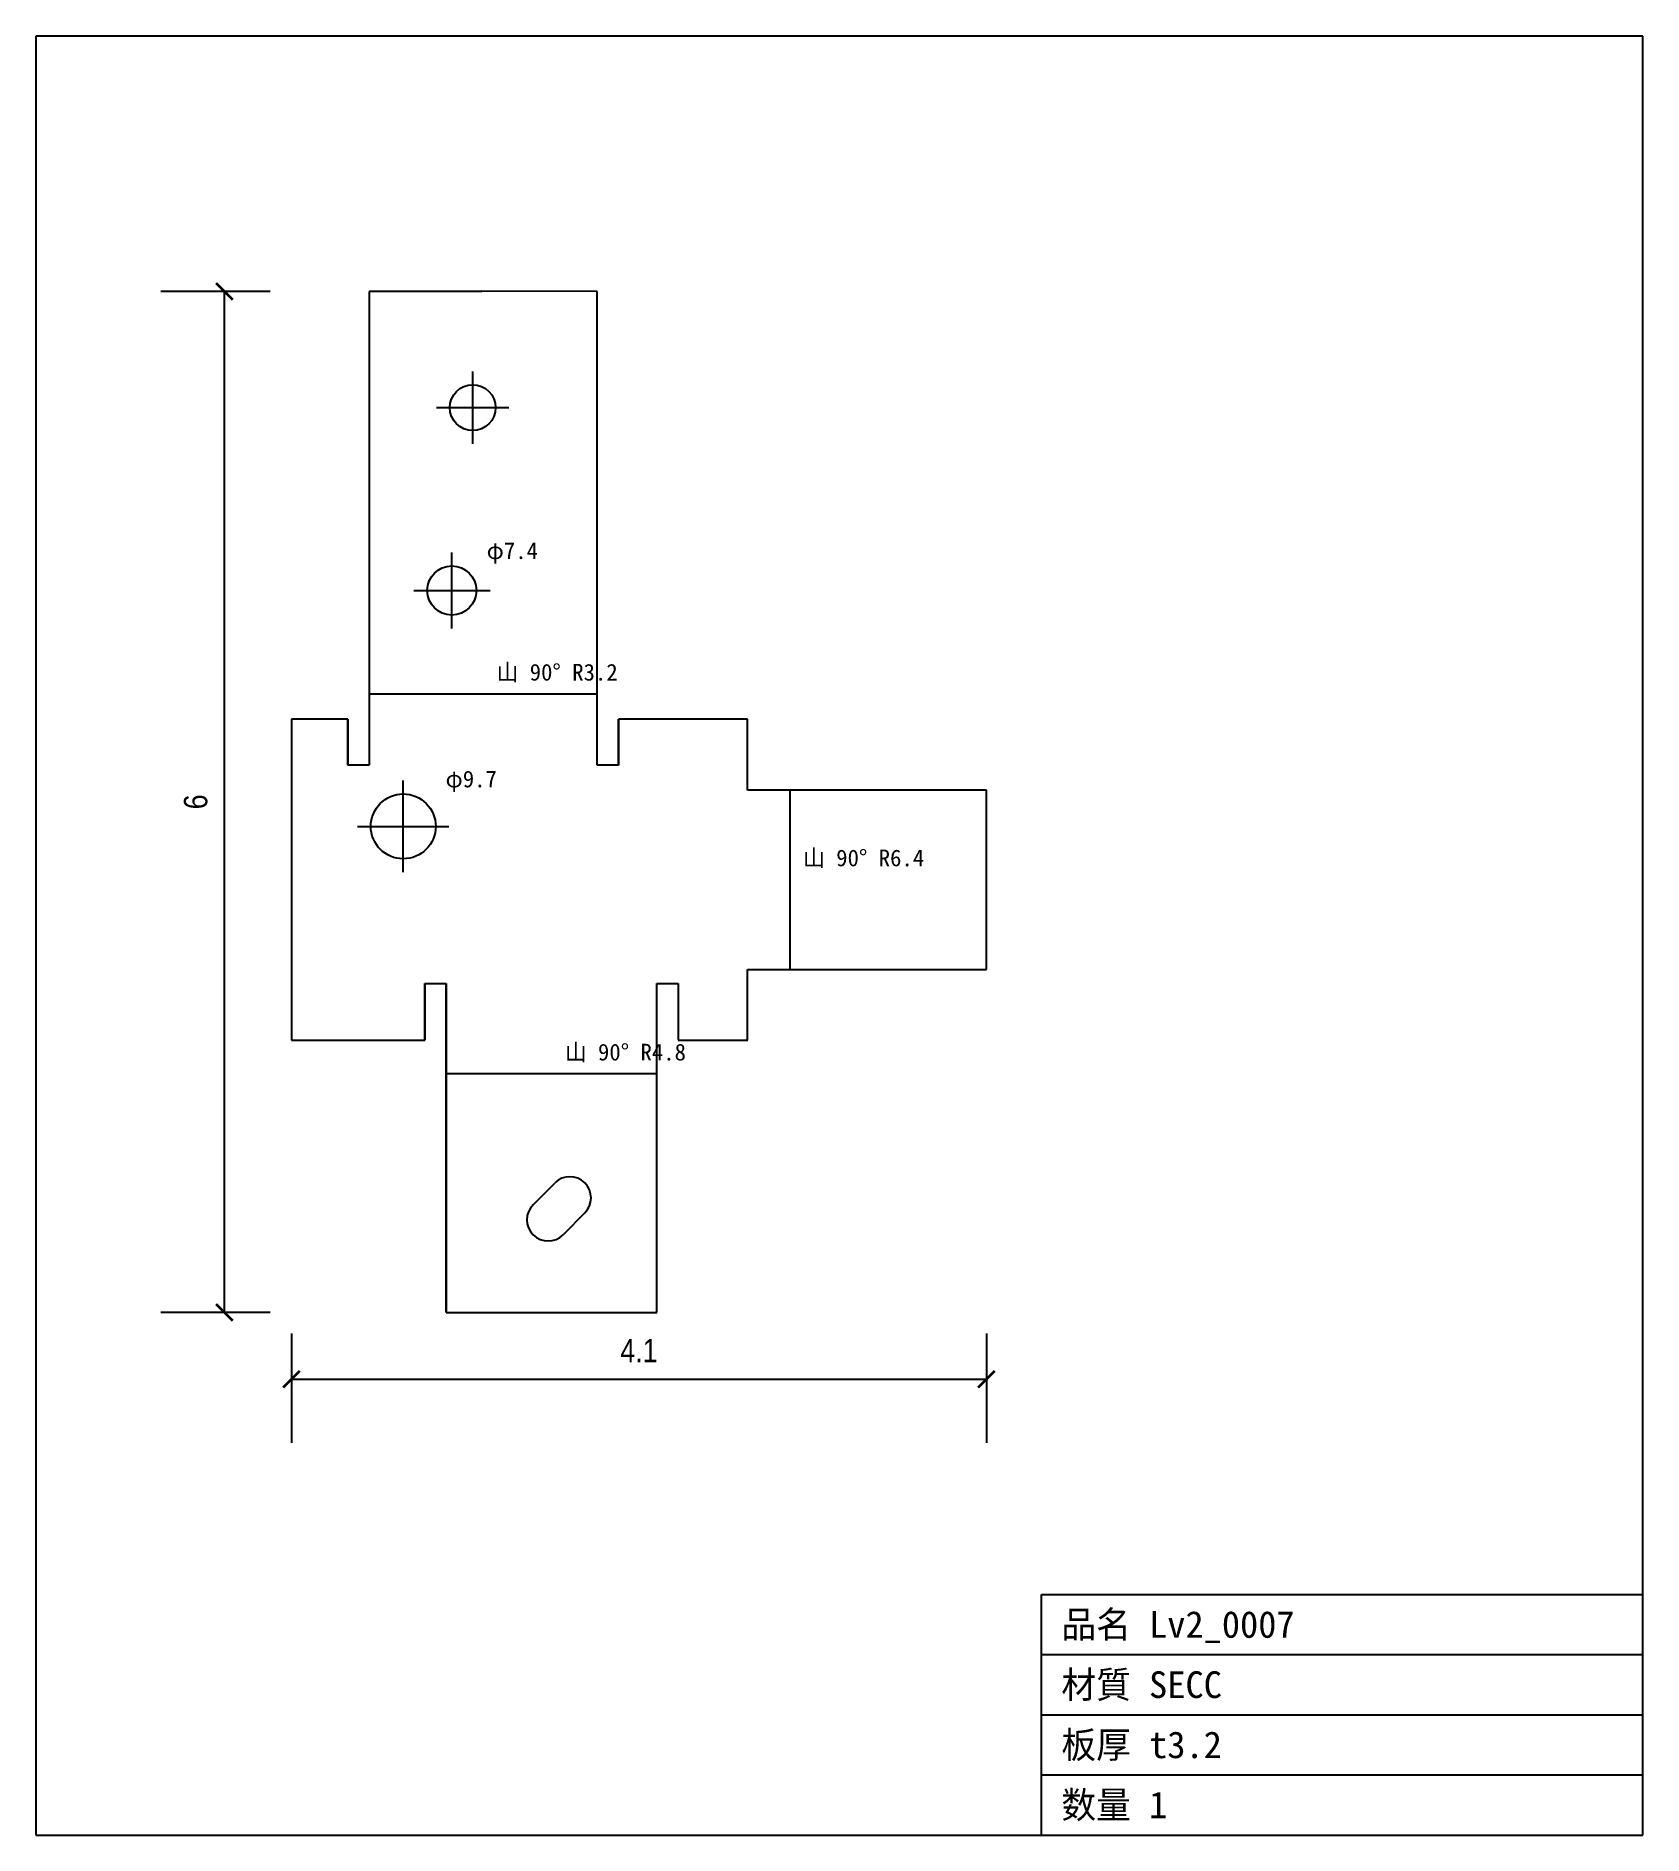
# Model space of a CAD drawing. Header units: inches. Extents: x -1.5 to 8, y -4.7 to 5.9.
import ezdxf

# ---------------------------------------------------------------- set-up
doc = ezdxf.new("R2010")
doc.units = ezdxf.units.IN
doc.linetypes.add('CENTER', pattern=[5.08, 3.175, -0.635, 0.635, -0.635])
doc.linetypes.add('DASHDOT', pattern=[3.556, 2.54, -0.508, 0, -0.508])
for name, color, linetype in [('1', 7, 'Continuous'), ('11', 7, 'Continuous'), ('13', 7, 'Continuous'), ('15', 7, 'Continuous'), ('19', 7, 'Continuous'), ('6', 7, 'Continuous')]:
    doc.layers.add(name, color=color, linetype=linetype)
doc.styles.add('OpenSansCondensed-Light', font='OpenSansCondensed-Light.ttf')
doc.dimstyles.new('EZDXF', dxfattribs={"dimtxt": 0.25, "dimasz": 0.175, "dimexe": 0.375, "dimexo": 0.125, "dimgap": 0.1, "dimtad": 1, "dimlfac": 100, "dimzin": 12, "dimdsep": 46, "dimtxsty": 'OpenSansCondensed-Light', "dimblk": 'ARCHTICK', "dimcen": 2.5, "dimazin": 3, "dimtfac": 0.5, "dimtmove": 2, "dimatfit": 3})

# ---------------------------------------------------------------- blocks, each defined once
blk = doc.blocks.new('HOLE_D9_69')
blk.add_circle((0, 0), 0.191)
blk = doc.blocks.new('HOLE_D7_39')
blk.add_circle((0, 0), 0.145)
blk = doc.blocks.new('_ARCHTICK')
at = {"color": 0, "linetype": 'BYBLOCK', "const_width": 0.15}
blk.add_lwpolyline([(-0.5, -0.5), (0.5, 0.5)], dxfattribs=at)

msp = doc.modelspace()

# ---------------------------------------------------------------- linework, layer by layer
at = {"layer": '1', "color": 1, "linetype": 'DASHDOT'}
for p, q in [((0.459, 2.04), (1.801, 2.04)), ((2.935, 1.474), (2.935, 0.417)), ((2.152, -0.198), (0.912, -0.198))]:
    msp.add_line(p, q, dxfattribs=at)
at = {"layer": '11', "color": 7, "linetype": 'CONTINUOUS'}
for p, q in [((1.121, 4.412), (0.459, 4.412)), ((0.459, 4.412), (0.459, 1.62)), ((1.801, 4.412), (1.121, 4.413)), ((1.801, 1.62), (1.801, 4.412)), ((0.115, 1.892), (0, 1.892)), ((0, 1.892), (0, 0)), ((0.206, 1.892), (0.115, 1.892)), ((0.255, 1.892), (0.206, 1.892)), ((0.333, 1.892), (0.255, 1.892)), ((0.333, 1.62), (0.333, 1.892)), ((0.333, 1.892), (0.333, 1.62)), ((2.687, 1.892), (1.927, 1.892)), ((1.927, 1.892), (1.927, 1.62)), ((1.927, 1.62), (1.927, 1.892)), ((2.687, 1.474), (2.687, 1.892)), ((0.459, 1.62), (0.333, 1.62)), ((1.927, 1.62), (1.801, 1.62)), ((4.094, 1.474), (2.687, 1.474)), ((4.094, 0.417), (4.094, 1.474)), ((0.786, 0.106), (0.786, 0.335)), ((0.786, 0.335), (0.786, 0)), ((0.786, 0.335), (0.912, 0.335)), ((0.912, 0.335), (0.912, -1.603)), ((0.912, -1.603), (0.912, 0.335)), ((2.152, -1.603), (2.152, 0.335)), ((2.152, 0.335), (2.278, 0.335)), ((2.278, 0.335), (2.278, 0.209)), ((2.687, 0.226), (2.687, 0.417)), ((2.687, 0.417), (4.094, 0.417)), ((2.687, 0.155), (2.687, 0.226)), ((0.786, 0), (0.786, 0.106)), ((2.278, 0.209), (2.278, 0.196)), ((2.278, 0.196), (2.278, 0.134)), ((2.278, 0.134), (2.278, 0)), ((2.687, 0), (2.687, 0.155)), ((0, 0), (0.786, 0)), ((2.278, 0), (2.417, 0)), ((2.417, 0), (2.56, 0)), ((2.56, 0), (2.688, 0)), ((1.424, -0.969), (1.552, -0.841)), ((1.729, -1.017), (1.601, -1.146)), ((0.912, -1.603), (2.152, -1.603))]:
    msp.add_line(p, q, dxfattribs=at)
msp.add_circle((1.068, 3.727), 0.135, dxfattribs=at)
msp.add_circle((1.068, 3.727), 0.135, dxfattribs=at)
for centre, start, end in [((1.64, -0.929), -45, 135), ((1.512, -1.057), 135, -45)]:
    msp.add_arc(centre, 0.125, start, end, dxfattribs=at)
at = {"layer": '13', "color": 1, "linetype": 'CENTER'}
for p, q in [((1.068, 3.513), (1.068, 3.94)), ((0.854, 3.727), (1.281, 3.727)), ((0.945, 2.426), (0.945, 2.874)), ((0.721, 2.65), (1.17, 2.65)), ((0.659, 0.991), (0.659, 1.53)), ((0.389, 1.26), (0.928, 1.26))]:
    msp.add_line(p, q, dxfattribs=at)
at = {"layer": '6', "color": 7, "linetype": 'CONTINUOUS'}
for p, q in [((7.96, 5.916), (-1.504, 5.916)), ((-1.504, 5.916), (-1.504, -4.682)), ((7.96, -4.682), (7.96, 5.916)), ((4.417, -4.682), (4.417, -3.265)), ((4.417, -3.265), (7.96, -3.265)), ((4.417, -3.619), (7.96, -3.619)), ((4.417, -3.973), (7.96, -3.973)), ((4.417, -4.328), (7.96, -4.328)), ((-1.504, -4.682), (7.96, -4.682))]:
    msp.add_line(p, q, dxfattribs=at)

# ---------------------------------------------------------------- block references
at = {"layer": '11', "color": 7, "linetype": 'CONTINUOUS'}
for name, p in [('HOLE_D7_39', (0.945, 2.65)), ('HOLE_D9_69', (0.659, 1.26))]:
    msp.add_blockref(name, p, dxfattribs=at)

# ---------------------------------------------------------------- texts
at = {"layer": '19', "color": 2}
for s, height, p in [('φ7.4', 0.0984, (1.15, 2.835)), ('山 90° R3.2', 0.0984, (1.209, 2.119)), ('φ9.7', 0.0984, (0.908, 1.49)), ('山 90° R6.4', 0.0984, (3.014, 1.025)), ('山 90° R4.8', 0.0984, (1.611, -0.119)), ('品名 Lv2_0007', 0.15748, (4.535, -3.52)), ('材質 SECC', 0.1575, (4.535, -3.875)), ('板厚 t3.2', 0.1575, (4.535, -4.229)), ('数量 1', 0.1575, (4.535, -4.583))]:
    msp.add_text(s, height=height, dxfattribs=at).set_placement(p)

# ---------------------------------------------------------------- dimensions: what is measured, and where the dimension line sits
at = {"layer": '15', "color": 8}
msp.add_linear_dim(base=(-0.394, -1.603), p1=(0, -1.603), p2=(0, 4.412), angle=90, dimstyle='EZDXF', override={"dimtxt": 0.137795, "dimasz": 0.098425, "dimdec": 1, "dimlfac": 1}, dxfattribs=at).render()
msp.add_linear_dim(base=(0, -1.997), p1=(0, -1.603), p2=(4.094, -1.603), dimstyle='EZDXF', override={"dimtxt": 0.137795, "dimasz": 0.098425, "dimdec": 1, "dimlfac": 1}, dxfattribs=at).render()

doc.saveas('drawing.dxf')
